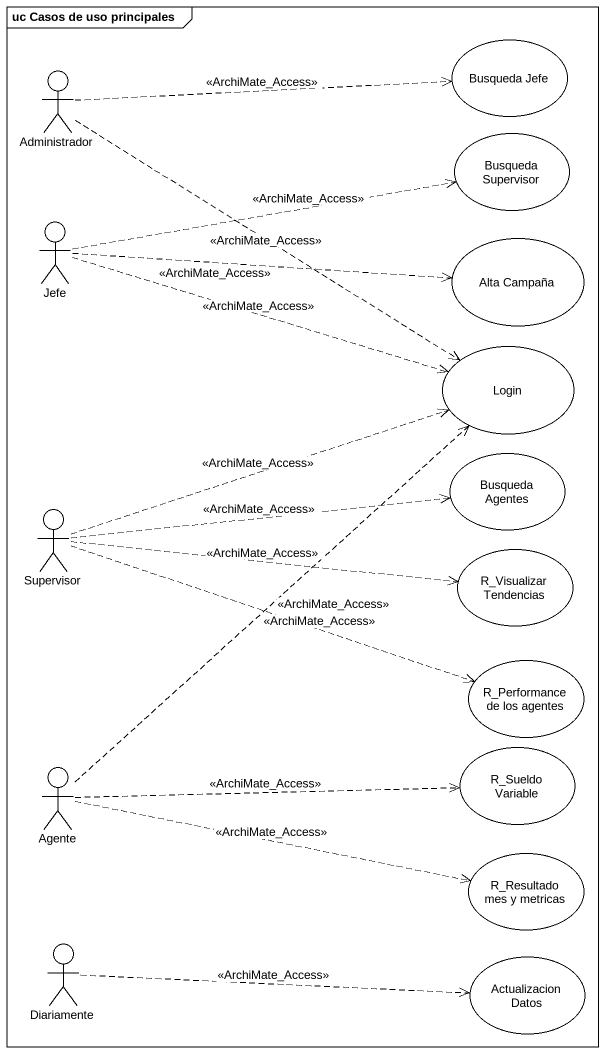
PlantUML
@startuml
mainframe uc Casos de uso principales
usecase "Busqueda Jefe" as Busqueda_Jefe
actor Administrador
usecase "Busqueda Supervisor" as Busqueda_Supervisor
actor Jefe
usecase "Alta Campaña" as Alta_Campaña
usecase Login
usecase "Busqueda Agentes" as Busqueda_Agentes
actor Supervisor
usecase "R_Visualizar Tendencias" as R_Visualizar_Tendencias
usecase "R_Performance de los agentes" as R_Performance_de_los_agentes
actor Agente
usecase "R_Sueldo Variable" as R_Sueldo_Variable
usecase "R_Resultado mes y metricas" as R_Resultado_mes_y_metricas
actor Diariamente
usecase "Actualizacion Datos" as Actualizacion_Datos
Administrador .right.> Busqueda_Jefe : <<ArchiMate_Access>>
Administrador .right.> Login : <<ArchiMate_Access>>
Jefe .right.> Busqueda_Supervisor : <<ArchiMate_Access>>
Jefe .right.> Alta_Campaña : <<ArchiMate_Access>>
Jefe .right.> Login : <<ArchiMate_Access>>
Supervisor .right.> Login : <<ArchiMate_Access>>
Supervisor .right.> Busqueda_Agentes : <<ArchiMate_Access>>
Supervisor .right.> R_Visualizar_Tendencias : <<ArchiMate_Access>>
Supervisor .right.> R_Performance_de_los_agentes : <<ArchiMate_Access>>
Agente .up.> Login : <<ArchiMate_Access>>
Agente .right.> R_Sueldo_Variable : <<ArchiMate_Access>>
Agente .right.> R_Resultado_mes_y_metricas : <<ArchiMate_Access>>
Diariamente .right.> Actualizacion_Datos : <<ArchiMate_Access>>
@enduml
